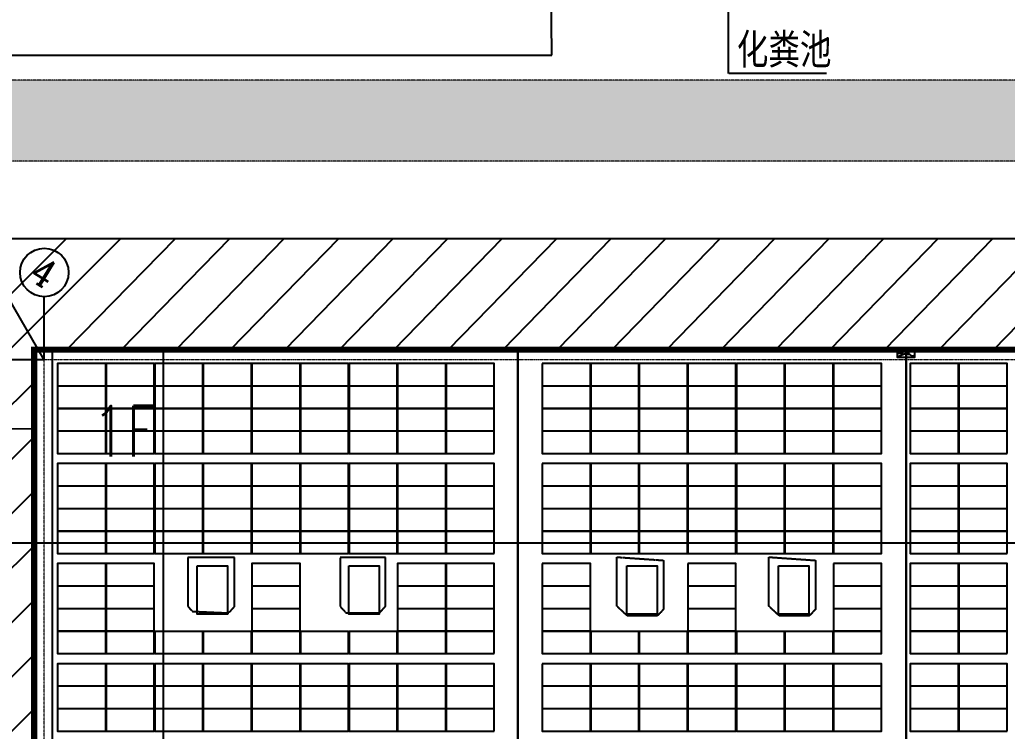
# Model space of a CAD drawing. Header units: millimetres. Extents: x -330863 to 383137, y -246038 to 314990.
# Drawn here: x -89213 to -40399, y 126995 to 162154 of the extents above; entities that cross this region are included whole.
import ezdxf
from ezdxf.enums import TextEntityAlignment as Align

# ---------------------------------------------------------------- set-up
doc = ezdxf.new("R2010")
doc.units = ezdxf.units.MM
for name, pattern in [('DASH', [0.35, 0.25, -0.1]), ('DASHED', [1.524, 1.27, -0.254]), ('DOTE', [2.4200000000000004, 2, -0.2, 0.02, -0.2]), ('HIDDEN', [0.375, 0.25, -0.125])]:
    doc.linetypes.add(name, pattern=pattern)
for name, color, linetype in [('-其他', 7, 'Continuous'), ('-建筑轮廓线', 7, 'Continuous'), ('-文字', 7, 'Continuous'), ('AXIS', 7, 'Continuous'), ('AXIS_TEXT', 7, 'Continuous'), ('DIM_COOR', 7, 'Continuous'), ('S市政接口', 7, 'Continuous'), ('单元区域外轮廓', 7, 'ByLayer'), ('屋脊线', 7, 'ByLayer'), ('电缆通道', 7, 'ByLayer'), ('组件', 7, 'ByLayer'), ('逆变器', 7, 'ByLayer'), ('阴影', 8, 'DASHED'), ('障碍物', 7, 'ByLayer')]:
    doc.layers.add(name, color=color, linetype=linetype)
for name, color, linetype, lineweight in [('DOTE', 7, 'DOTE', 0), ('PUB_DIM', 7, 'Continuous', 0), ('X消防车道', 6, 'HIDDEN', 18)]:
    doc.layers.add(name, color=color, linetype=linetype, lineweight=lineweight)
doc.styles.add('_HZTXT', font='simplex.shx', dxfattribs={"width": 0.8, "bigfont": 'hztxt.shx'})
doc.styles.add('_TCH_AXIS', font='complex.shx', dxfattribs={"bigfont": 'gbcbig.shx'})
doc.styles.add('_TCH_DIM_T3', font='SIMPLEX.shx', dxfattribs={"width": 0.6, "bigfont": 'GBCBIG.shx'})
doc.dimstyles.new('_TCH_ARCH_M_M&&1', dxfattribs={"dimtxt": 3, "dimasz": 0.5, "dimexe": 1.25, "dimexo": 1.5, "dimgap": 0.6312500000000001, "dimtad": 1, "dimtxsty": '_TCH_DIM_T3', "dimblk": 'ARCHTICK', "dimcen": 2.5, "dimclrt": 7, "dimazin": 2, "dimtfac": 1, "dimtix": 1, "dimtmove": 2, "dimatfit": 3})

# ---------------------------------------------------------------- blocks, each defined once
blk = doc.blocks.new('*U5')
at = {"layer": '单元区域外轮廓', "color": 2}
for points in [[(-88499.99999806286, 145848.7498998642, 10100), (88500.00000193714, 145848.7498962879, 10100), (88499.99999828637, -93851.25008583067, 10100), (64899.99999828637, -93851.25008583067, 10100), (64900.60513652861, -129651.2534892559, 10100), (-82500.00165008008, -129651.2389415502, 10100), (-82500.00164881349, -112951.2501013279, 10100), (-88500.00000186266, -112951.2501013279, 10100), (-88499.99999806286, 145848.7498998642, 10100)], [(-88499.99999806286, 145848.7498998642, 10600), (88500.00000193714, 145848.7498962879, 10600), (88499.99999828637, -93851.25008583067, 10600), (64899.99999828637, -93851.25008583067, 10600), (64900.60513652861, -129651.2534892559, 10600), (-82500.00165008008, -129651.2389415502, 10600), (-82500.00164881349, -112951.2501013279, 10600), (-88500.00000186266, -112951.2501013279, 10600), (-88499.99999806286, 145848.7498998642, 10600)]]:
    blk.add_polyline3d(points, close=True, dxfattribs=at)
at = {"flags": 1}
for tag in ['ground_elevation', 'unit_id', 'unit_name', 'parapet_height', 'is_enable_parapet']:
    blk.add_attdef(tag, (0, 0), '', height=2.5, dxfattribs=at)
blk = doc.blocks.new('*U6')
at = {"layer": '屋脊线', "color": 30}
for p, q in [((-64599.71337653697, 145848.7498998642, 8900), (-88499.99999806286, 145848.7498998642, 10100)), ((-88499.99999806286, 145848.7498998642, 10100), (-88500.00000186266, -112951.2501013279, 10100)), ((-64595.51210492849, -129651.240709424, 8900), (-64599.71337653697, 145848.7498998642, 8900)), ((-45399.71337646246, 145848.74989748, 10100), (-64599.71337653697, 145848.7498998642, 8900)), ((-45395.51210492849, -129651.2426030635, 10100), (-45399.71337646246, 145848.74989748, 10100)), ((-23399.71337646246, 145848.74989748, 8900), (-45399.71337646246, 145848.74989748, 10100))]:
    blk.add_line(p, q, dxfattribs=at)
at = {"flags": 1}
for tag in ['unit_id', 'unit_name']:
    blk.add_attdef(tag, (0, 0), '', height=2.5, dxfattribs=at)
blk = doc.blocks.new('*U37', base_point=(43.5, 18.05))
at = {"color": 0}
for p, q in [((0, 0), (87, 36.1)), ((56.67, 18.2079375), (81.71499999999999, 18.2079375)), ((56.67, 9.64546875), (81.71499999999999, 9.64546875))]:
    blk.add_line(p, q, dxfattribs=at)
blk.add_lwpolyline([(0, 0), (87, 0), (87, 36.1), (0, 36.1)], close=True, dxfattribs=at)
blk.add_lwpolyline([(4.69, 26.96970833333333, -0.6815), (15.775, 30.24879166666667), (25.52, 23.66054166666667, 0.6815), (36.57, 26.96970833333333)], format="xyb", dxfattribs=at)
blk = doc.blocks.new('*U43')
at = {"layer": '障碍物', "color": 1}
blk.add_polyline3d([(-72949.99973550439, 135173.7500596046, 10), (-71449.99999850987, 135173.7500596046, 10), (-71449.99999850987, 132773.7499505281, 10), (-72949.99973550439, 132773.7499505281, 10)], close=True, dxfattribs=at)
at = {"flags": 1}
for tag in ['shape', 'height']:
    blk.add_attdef(tag, (0, 0), '', height=2.5, dxfattribs=at)
blk = doc.blocks.new('*U74')
at = {"layer": '障碍物', "color": 1}
blk.add_polyline3d([(-59199.99973870813, 135173.7485104799, 10), (-57700.00000193715, 135173.7485104799, 10), (-57700.00000193715, 132773.7484002113, 10), (-59199.99973870813, 132773.7484002113, 10)], close=True, dxfattribs=at)
at = {"flags": 1}
for tag in ['shape', 'height']:
    blk.add_attdef(tag, (0, 0), '', height=2.5, dxfattribs=at)
blk = doc.blocks.new('*U75')
at = {"layer": '障碍物', "color": 1}
blk.add_polyline3d([(-51699.99973870813, 135173.7479627132, 10), (-50200.00000193715, 135173.7479627132, 10), (-50200.00000193715, 132773.7478524446, 10), (-51699.99973870813, 132773.7478524446, 10)], close=True, dxfattribs=at)
at = {"flags": 1}
for tag in ['shape', 'height']:
    blk.add_attdef(tag, (0, 0), '', height=2.5, dxfattribs=at)
blk = doc.blocks.new('*U338')
at = {"layer": '障碍物', "color": 1}
blk.add_polyline3d([(-80449.99973542987, 135173.7500596046, 10), (-78949.99999850987, 135173.7500596046, 10), (-78949.99999850987, 132773.7499505281, 10), (-80449.99973542987, 132773.7499505281, 10)], close=True, dxfattribs=at)
at = {"flags": 1}
for tag in ['shape', 'height']:
    blk.add_attdef(tag, (0, 0), '', height=2.5, dxfattribs=at)
blk = doc.blocks.new('*U11')
at = {"layer": '组件', "color": 0}
blk.add_polyline3d([(0, 0, 0), (6.7e-15, 109.6, 0), (-238.0466274102201, 109.6, 12.97548375282617), (-238.0466274102201, 1.46e-14, 12.97548375282617)], close=True, dxfattribs=at)
at = {"flags": 1}
for tag in ['voco', 'vmpo', 'mounting-hole-spacing1', 'mounting-hole-spacing2', 'module-material', 'theme', 'silicon-material', 'userid', 'company-name', 'note', 'name', 'panel-width', 'panel-height', 'panel-length', 'pmax', 'id', 'impo', 'isco']:
    blk.add_attdef(tag, (0, 0), '', height=2.5, dxfattribs=at)
blk = doc.blocks.new('*U9')
at = {"layer": '组件', "color": 0}
blk.add_polyline3d([(0, 0, 0), (6.7e-15, -109.6, 0), (237.9347828191169, -109.6, 14.88620585709026), (237.9347828191169, 1.46e-14, 14.88620585709026)], close=True, dxfattribs=at)
at = {"flags": 1}
for tag in ['voco', 'vmpo', 'mounting-hole-spacing1', 'mounting-hole-spacing2', 'module-material', 'theme', 'silicon-material', 'userid', 'company-name', 'note', 'name', 'panel-width', 'panel-height', 'panel-length', 'pmax', 'id', 'impo', 'isco']:
    blk.add_attdef(tag, (0, 0), '', height=2.5, dxfattribs=at)
blk = doc.blocks.new('*U7')
at = {"layer": '组件', "color": 0}
blk.add_polyline3d([(0, 0, 0), (6.7e-15, 109.6, 0), (-238.1009774266284, 109.6, 11.9366891759911), (-238.1009774266284, 1.46e-14, 11.9366891759911)], close=True, dxfattribs=at)
at = {"flags": 1}
for tag in ['voco', 'vmpo', 'mounting-hole-spacing1', 'mounting-hole-spacing2', 'module-material', 'theme', 'silicon-material', 'userid', 'company-name', 'note', 'name', 'panel-width', 'panel-height', 'panel-length', 'pmax', 'id', 'impo', 'isco']:
    blk.add_attdef(tag, (0, 0), '', height=2.5, dxfattribs=at)
blk = doc.blocks.new('A$C163D69A9')
at = {"layer": 'S市政接口', "linetype": 'DASH', "ltscale": 0.005}
for p, q in [((-36.02462236734573, 248.740476641804), (-39.6114118975238, 254.5963749606162)), ((-31.89517368830275, 251.269800491631), (-36.02462236722931, 248.740476641804))]:
    blk.add_line(p, q, dxfattribs=at)
at = {"layer": 'S市政接口', "width": 0.8}
blk.add_text('化粪池', height=1.5, rotation=31.48783799715286, dxfattribs=at).set_placement((-34.32039779663319, 251.2182265212759), align=Align.MIDDLE)
at = {"layer": 'S市政接口', "linetype": 'DASH', "ltscale": 0.005, "flags": 1}
for tag, p in [('UNIT', (-40.65508795378264, 255.7747606793419)), ('SPEC', (-40.65493125846842, 255.7745048538782)), ('WHAT', (-40.65477456321239, 255.7742490284145))]:
    blk.add_attdef(tag, p, '', height=0.0003, rotation=31.48782742150578, dxfattribs=at)
blk = doc.blocks.new('_ArchTick')
at = {"color": 0, "linetype": 'ByBlock', "const_width": 0.4}
blk.add_lwpolyline([(-0.5, -0.5), (0.5, 0.5)], dxfattribs=at)
blk = doc.blocks.new('*D466')
at = {"layer": 'Defpoints', "color": 0, "transparency": 16777216}
for p in [(-88499.99851645905, 145851.2500991859), (-88499.99851657546, 84051.25010030348), (-82127.30736023278, 84051.25010030348)]:
    blk.add_point(p, dxfattribs=at)
at = {"layer": 'PUB_DIM', "color": 0, "lineweight": -2, "transparency": 16777216}
for p, q in [((-88498.49851645905, 145851.2500991859), (-82126.0573602328, 145851.2500991859)), ((-82127.3073602328, 145851.2500991859), (-82127.30736023278, 84051.25010030348)), ((-88498.49851657548, 84051.25010030348), (-82126.05736023276, 84051.25010030348))]:
    blk.add_line(p, q, dxfattribs=at)
at = {"layer": 'PUB_DIM', "color": 0, "lineweight": -2, "transparency": 16777216, "xscale": 0.5, "yscale": 0.5, "zscale": 0.5}
for p, rotation in [((-82127.3073602328, 145851.2500991859), 90), ((-82127.30736023278, 84051.25010030348), 270)]:
    blk.add_blockref('_ArchTick', p, dxfattribs=dict(at, rotation=rotation))
at = {"layer": 'PUB_DIM', "color": 7, "transparency": 16777216, "insert": (-82129.43861023276, 114951.2500997447), "char_height": 3, "attachment_point": 5, "rotation": 90, "style": '_TCH_DIM_T3'}
blk.add_mtext('\\A1;61800.00', dxfattribs=at)
blk = doc.blocks.new('*D467')
at = {"layer": 'Defpoints', "color": 0, "transparency": 16777216}
for p in [(-104499.9985162844, 145851.2500991858), (-88499.99851645902, 145851.2500991858), (-88499.99851645902, 136297.3175711744)]:
    blk.add_point(p, dxfattribs=at)
at = {"layer": 'PUB_DIM', "color": 0, "lineweight": -2, "transparency": 16777216}
for p, q in [((-104499.9985162844, 145849.7500991859), (-104499.9985162844, 136296.0675711743)), ((-88499.99851645902, 145849.7500991859), (-88499.99851645902, 136296.0675711743)), ((-104499.9985162844, 136297.3175711744), (-88499.99851645902, 136297.3175711744))]:
    blk.add_line(p, q, dxfattribs=at)
at = {"layer": 'PUB_DIM', "color": 0, "lineweight": -2, "transparency": 16777216, "xscale": 0.5, "yscale": 0.5, "zscale": 0.5, "rotation": 180}
blk.add_blockref('_ArchTick', (-104499.9985162844, 136297.3175711744), dxfattribs=at)
at = {"layer": 'PUB_DIM', "color": 0, "lineweight": -2, "transparency": 16777216, "xscale": 0.5, "yscale": 0.5, "zscale": 0.5}
blk.add_blockref('_ArchTick', (-88499.99851645902, 136297.3175711744), dxfattribs=at)
at = {"layer": 'PUB_DIM', "color": 7, "transparency": 16777216, "insert": (-96499.9985163717, 136299.4488211743), "char_height": 3, "attachment_point": 5, "style": '_TCH_DIM_T3'}
blk.add_mtext('\\A1;16000.00', dxfattribs=at)
blk = doc.blocks.new('*D477')
at = {"layer": 'Defpoints', "color": 0, "transparency": 16777216}
for p in [(-88499.99851645902, 145851.2500991858), (88500.00148354098, 145851.2500959262), (88500.00148354098, 136297.3175707087)]:
    blk.add_point(p, dxfattribs=at)
at = {"layer": 'PUB_DIM', "color": 0, "lineweight": -2, "transparency": 16777216}
for p, q in [((-88499.99851645902, 145849.7500991859), (-88499.99851645902, 136296.0675707087)), ((88500.00148354098, 145849.7500959262), (88500.00148354098, 136296.0675707087)), ((-88499.99851645902, 136297.3175707087), (88500.00148354098, 136297.3175707087))]:
    blk.add_line(p, q, dxfattribs=at)
at = {"layer": 'PUB_DIM', "color": 0, "lineweight": -2, "transparency": 16777216, "xscale": 0.5, "yscale": 0.5, "zscale": 0.5, "rotation": 180}
blk.add_blockref('_ArchTick', (-88499.99851645902, 136297.3175707087), dxfattribs=at)
at = {"layer": 'PUB_DIM', "color": 0, "lineweight": -2, "transparency": 16777216, "xscale": 0.5, "yscale": 0.5, "zscale": 0.5}
blk.add_blockref('_ArchTick', (88500.00148354098, 136297.3175707087), dxfattribs=at)
at = {"layer": 'PUB_DIM', "color": 7, "transparency": 16777216, "insert": (0.0014835409820081, 136299.4488207087), "char_height": 3, "attachment_point": 5, "style": '_TCH_DIM_T3'}
blk.add_mtext('\\A1;177000.00', dxfattribs=at)

msp = doc.modelspace()

# ---------------------------------------------------------------- hatches: boundary and pattern name
at = {"layer": '-其他'}
h = msp.add_hatch(dxfattribs=at)
h.set_pattern_fill('ANSI31', color=256, scale=1199.999999999999, angle=-8.425099e-10)
h.set_pattern_definition([(44.9999999991575, (-495701042.8302665, -3200636676.18242), (-1347.038418140563, 1347.038418180179), [])])
edge = h.paths.add_edge_path()
edge.add_line((104528.7227559043, 145851.2500959262), (-88499.99851645902, 145851.2500991858))
edge.add_line((-88499.99851645902, 145851.2500991858), (-88499.9985170411, 104651.2501003966))
edge.add_line((-88499.9985170411, 104651.2501003966), (-93573.66250199033, 104651.2501003966))
edge.add_line((-93573.66250199033, 104651.2501003966), (-98618.78283635945, 104651.2501003966))
edge.add_line((-98618.78283635945, 104651.2501003966), (-104499.99851675, 104651.2501003966))
edge.add_line((-104499.99851675, 104651.2501003966), (-104499.9985162844, 151351.2500991858))
edge.add_line((-104499.9985162844, 151351.2500991858), (104000.0015184074, 151351.2500959262))
edge.add_line((104000.0015184074, 151351.2500959262), (104000.0015181745, 145851.2500959262))
at = {"layer": 'X消防车道'}
h = msp.add_hatch(dxfattribs=at)
h.set_pattern_fill('DOTS', color=8, scale=1000, angle=-31.48783798076735)
h.set_pattern_definition([(328.5121620192327, (-1970228605.701966, -2547630934.377606), (1506.050284478311, 939.1527315207007), [0, -1587.499999999999])])
h.paths.add_polyline_path([(-93210.31932864338, -143669.9816289544, 0.388696347810305), (-80260.50890044775, -155528.7499007024), (-29868.25021682074, -155528.749902565, 0.0729934230257984), (-27282.11924788542, -155149.1864708438), (-24812.54212517292, -154408.3133338205, -0.0729934230209538), (-22226.41115623759, -154028.7499007024), (83399.93261551949, -154028.749902565, -0.414215405250258), (92399.99996935017, -163028.7391755916), (92400.01187910326, -173021.7107695714), (96400.0120633305, -173176.2576506659), (96399.99996935017, -163028.7344095483, 0.4142203272388091), (83399.6842201473, -150028.7499058246), (-22813.48650954664, -150028.749903962, 0.0729934230411844), (-25399.61747935508, -150408.3133356832), (-27869.19458594406, -151149.1864689812, -0.0729934230362219), (-30455.32555586891, -151528.7499007024), (-80260.50890015671, -151528.7499007024, -0.3886976849728412), (-89225.76594498008, -143318.7917464599), (-114666.7633144511, 145381.2082974985, -0.4401982675162612), (-105701.5062695695, 155171.2501437217), (85999.68118983321, 155171.2501404621, -0.414210992521494), (94999.68118930935, 146171.3291063718, -0.1414481113697162), (96999.68118965859, 153099.4533711858, 0.2576703992202549), (85999.5199388382, 159171.2501390651), (-105701.6028190823, 159171.2501441874, 0.4401960510058327), (-118651.3220010651, 145030.0785886869)])

# ---------------------------------------------------------------- linework, layer by layer
at = {"layer": '-建筑轮廓线', "elevation": 10100}
msp.add_lwpolyline([(104528.7227559043, 145851.2500959262), (-88499.99851645902, 145851.2500991858), (-88499.9985170411, 104651.2501003966), (-93573.66250199033, 104651.2501003966), (-98618.78283635945, 104651.2501003966), (-104499.99851675, 104651.2501003966), (-104499.9985162844, 151351.2500991858), (104000.0015184074, 151351.2500959262), (104000.0015181745, 145851.2500959262)], dxfattribs=at)
at = {"layer": '-建筑轮廓线', "const_width": 300, "elevation": 10100}
msp.add_lwpolyline([(88500.00148354098, 145851.2500959262), (-88499.99851645902, 145851.2500991858), (-88499.99852024252, -112948.7499006279), (-82499.99852018431, -112948.7499006279), (-82499.99852035893, -129748.7499009073), (-82799.99852034729, -129748.7499009073), (-82799.9985204637, -145848.7499005347), (65100.00147932674, -145848.7499023974), (65100.00147955958, -129748.7499027699), (64800.00147962942, -129748.7499027699), (64800.00148032791, -93848.74988470227), (88500.00148004852, -93848.74988563359)], close=True, dxfattribs=at)
at = {"layer": 'AXIS'}
for q in [(-87999.99851343223, 148465.3825756907, 10100), (-91274.80655023595, 145351.2500973232, 10100)]:
    msp.add_line((-87999.99851378147, 145351.2500987202, 10100), q, dxfattribs=at)
msp.add_circle((-87999.99851383967, 149665.3825754113, 10100), 1200.000000000001, dxfattribs=at)
at = {"layer": 'DIM_COOR'}
msp.add_line((-87999.99851383967, 145351.2500973232, 10100), (-90876.2379652448, 150309.5841842517, 10100), dxfattribs=at)
at = {"layer": 'DOTE', "ltscale": 0.0015}
for p in [(-87999.99846657507, -112448.7498987652, 10100), (88000.00148616033, 145351.2500959262, 10100)]:
    msp.add_line(p, (-87999.99851383967, 145351.2500973232, 10100), dxfattribs=at)
at = {"layer": 'X消防车道', "color": 8, "ltscale": 0.01}
for p, q in [((111441.9339113543, 159171.2501390651, 10100), (-145173.9487894787, 159171.2501441874, 10100)), ((85999.68118965859, 155171.2501404621, 10100), (-105701.5062694531, 155171.2501437217, 10100))]:
    msp.add_line(p, q, dxfattribs=at)
at = {"layer": '单元区域外轮廓', "elevation": 10100}
msp.add_lwpolyline([(-88499.99999807682, 145848.749899473), (88500.00000192318, 145848.7498962134), (88499.99999825611, -93851.25008581208), (64899.99999822117, -93851.25008581208), (64900.60513641452, -129651.2534896098), (-82500.00165018484, -129651.2389414198), (-82500.0016488461, -112951.250101272), (-88500.00000186032, -112951.250101272), (-88499.99999807682, 145848.749899473)], dxfattribs=at)
at = {"layer": '屋脊线', "color": 30, "elevation": 8900}
msp.add_lwpolyline([(-64599.71337654628, 145848.749899473), (-64595.51210497505, -129651.2407095358)], dxfattribs=at)
at = {"layer": '屋脊线', "color": 2, "elevation": 10100}
msp.add_lwpolyline([(-45399.71337647643, 145848.7498976104), (-45395.51210496342, -129651.2426038459)], dxfattribs=at)
at = {"layer": '电缆通道', "color": 6}
for points in [[(-62915.78599590613, 160409.8520534284, 0), (-63180.77019988706, 187281.8488483961, 10)], [(-98104.99599590612, 160409.8520534284, 0), (-62915.78599590613, 160409.8520534284, 0)], [(-88500.00000186266, 141939.9715271335, 1), (-98052.30712104426, 141907.1937610991, 10)], [(-88500.00000186266, 141939.9715271335, 10100), (-88500.00000186266, 141939.9715271335, 1)]]:
    msp.add_polyline3d(points, dxfattribs=at)
at = {"layer": '阴影', "linetype": 'DASHED'}
for points in [[(-64652.8515625, -129579.384765625, 8903.877563476562), (-82461.2890625, -129579.66796875, 9797.867431640623), (-82461.572265625, -112951.58203125, 9797.869262695314), (-88497.08984375, -112870.849609375, 10100.85388183594), (-88426.65039062501, 145833.935546875, 10097.31689453125), (-87607.001953125, 145833.9453125, 10056.16394042968), (-87602.95898437499, -111821.494140625, 10055.96801757812), (-81045.86914062499, -111337.158203125, 9726.80114746094), (-81045.59082031251, -127642.3828125, 9726.796875000002), (-73743.3984375, -126996.50390625, 9360.224609375), (-74339.501953125, -126673.642578125, 9390.14892578125), (-74339.55078125, -123687.041015625, 9390.149536132812), (-70762.958984375, -123687.001953125, 9210.603637695312), (-70837.421875, -126673.57421875, 9214.343261718752), (-64652.9052734375, -126027.705078125, 8903.878784179688), (-64652.8515625, -129579.384765625, 8903.877563476562)], [(-78590.7666015625, 133161.162109375, 9603.480224609377), (-78590.7958984375, 135582.734375, 9603.480834960938), (-80900.69824218749, 135582.705078125, 9719.456787109377), (-80900.654296875, 133161.1328125, 9719.45739746094), (-80677.11914062499, 132918.974609375, 9708.233642578123), (-78888.80859374999, 132838.28125, 9618.445434570312), (-78590.7666015625, 133161.162109375, 9603.480224609377)], [(-71139.48242187499, 133161.259765625, 9229.362182617188), (-71139.51171875, 135582.83203125, 9229.361572265621), (-73374.90234375, 135582.802734375, 9341.597290039062), (-73374.8583984375, 133161.23046875, 9341.597900390621), (-73076.8115234375, 132838.359375, 9326.633300781252), (-71437.5244140625, 132838.37890625, 9244.326782226562), (-71139.48242187499, 133161.259765625, 9229.362182617188)], [(-59699.3310546875, 135601.279296875, 9207.263793945314), (-57393.8916015625, 135439.873046875, 9351.353759765623), (-57393.8525390625, 133018.30078125, 9351.353759765623), (-57691.3232421875, 132695.419921875, 9332.761840820312), (-59178.7060546875, 132695.390625, 9239.800415039062), (-59699.2919921875, 133179.697265625, 9207.263793945314), (-59699.3310546875, 135601.279296875, 9207.263793945314)], [(-52188.056640625, 135601.396484375, 9676.71875), (-49882.6171875, 135440, 9820.808715820312), (-49882.578125, 133018.41796875, 9820.808715820312), (-50180.04882812499, 132695.537109375, 9802.216186523438), (-51667.4267578125, 132695.517578125, 9709.254760742188), (-52188.01757812499, 133179.82421875, 9676.71875), (-52188.056640625, 135601.396484375, 9676.71875)]]:
    msp.add_polyline3d(points, close=True, dxfattribs=at)
at = {"layer": '障碍物', "color": 4, "elevation": 10300}
for points in [[(-80449.9997354555, 135173.7500593811), (-78949.99999855412, 135173.7500593811), (-78949.99999855412, 132773.7499505095), (-80449.9997354555, 132773.7499505095)], [(-72949.99973557191, 135173.7500593811), (-71449.99999855412, 135173.7500593811), (-71449.99999855412, 132773.7499505095), (-72949.99973557191, 132773.7499505095)], [(-59199.99973877333, 135173.7485105917), (-57700.00000198837, 135173.7485105917), (-57700.00000198837, 132773.7484003231), (-59199.99973877333, 132773.7484003231)], [(-51699.99973877333, 135173.7479625083), (-50200.00000198837, 135173.7479625083), (-50200.00000198837, 132773.7478522397), (-51699.99973877333, 132773.7478522397)]]:
    msp.add_lwpolyline(points, close=True, dxfattribs=at)

# ---------------------------------------------------------------- block references
at = {"layer": 'S市政接口', "xscale": 1000, "yscale": 1000, "zscale": 1000, "rotation": 328.5121620192327}
msp.add_blockref('A$C163D69A9', (-153376.9796666433, -71425.8133045584, 10100), dxfattribs=at)
at = {"layer": '单元区域外轮廓'}
msp.add_blockref('*U5', (0, 0), dxfattribs=at)
at = {"layer": '屋脊线'}
msp.add_blockref('*U6', (0, 0), dxfattribs=at)
at = {"layer": '组件', "color": 5, "xscale": 10, "yscale": 10, "zscale": 10}
for name, p in [('*U7', (-84961.18355864003, 144068.7500000001, 10022.50126484057)), ('*U7', (-82560.19894739999, 144068.7500000001, 9901.951181943525)), ('*U7', (-80159.21433615997, 144068.7500000001, 9781.401099046485)), ('*U7', (-77758.22972491999, 144068.7500000001, 9660.851016149443)), ('*U7', (-75357.24511368, 144068.7500000001, 9540.300933252403)), ('*U7', (-72956.26050244, 144068.7500000001, 9419.750850355362)), ('*U7', (-70555.2758912, 144068.7500000001, 9299.200767458318)), ('*U7', (-68154.29127996, 144068.7500000001, 9178.650684561275)), ('*U7', (-65753.30666872, 144068.7500000001, 9058.100601664239)), ('*U9', (-63385.20058976002, 145164.7499999938, 9075.90639725188)), ('*U9', (-60985.89169960002, 145164.7499999938, 9225.863202886301)), ('*U9', (-58586.58280944001, 145164.7499999938, 9375.820008520717)), ('*U9', (-56187.27391928, 145164.7499999938, 9525.77681415514)), ('*U9', (-53787.96502911998, 145164.7499999938, 9675.733619789557)), ('*U9', (-51388.65613895998, 145164.7499999938, 9825.690425423978)), ('*U9', (-48989.34724879996, 145164.7499999938, 9975.647231058396)), ('*U11', (-42809.11319592004, 144068.7499999953, 10058.78758946103)), ('*U11', (-40408.67661340001, 144068.7499999953, 9927.854684959942)), ('*U7', (-84961.18355864003, 142952.75, 10022.50126484057)), ('*U7', (-82560.19894739999, 142952.75, 9901.951181943525)), ('*U7', (-80159.21433615997, 142952.75, 9781.401099046485)), ('*U7', (-77758.22972491999, 142952.75, 9660.851016149443)), ('*U7', (-75357.24511368, 142952.75, 9540.300933252403)), ('*U7', (-72956.26050244, 142952.75, 9419.750850355362)), ('*U7', (-70555.2758912, 142952.75, 9299.200767458318)), ('*U7', (-68154.29127996, 142952.75, 9178.650684561275)), ('*U7', (-65753.30666872, 142952.75, 9058.100601664239)), ('*U9', (-63385.20058976002, 144048.7499999937, 9075.90639725188)), ('*U9', (-60985.89169960002, 144048.7499999937, 9225.863202886301)), ('*U9', (-58586.58280944001, 144048.7499999937, 9375.820008520717)), ('*U9', (-56187.27391928, 144048.7499999937, 9525.77681415514)), ('*U9', (-53787.96502911998, 144048.7499999937, 9675.733619789557)), ('*U9', (-51388.65613895998, 144048.7499999937, 9825.690425423978)), ('*U9', (-48989.34724879996, 144048.7499999937, 9975.647231058396)), ('*U11', (-42809.11319592004, 142952.7499999953, 10058.78758946103)), ('*U11', (-40408.67661340001, 142952.7499999953, 9927.854684959942)), ('*U7', (-84961.18355864003, 141836.75, 10022.50126484057)), ('*U7', (-82560.19894739999, 141836.75, 9901.951181943525)), ('*U7', (-80159.21433615997, 141836.75, 9781.401099046485)), ('*U7', (-77758.22972491999, 141836.75, 9660.851016149443)), ('*U7', (-75357.24511368, 141836.75, 9540.300933252403)), ('*U7', (-72956.26050244, 141836.75, 9419.750850355362)), ('*U7', (-70555.2758912, 141836.75, 9299.200767458318)), ('*U7', (-68154.29127996, 141836.75, 9178.650684561275)), ('*U7', (-65753.30666872, 141836.75, 9058.100601664239)), ('*U9', (-63385.20058976002, 142932.7499999938, 9075.90639725188)), ('*U9', (-60985.89169960002, 142932.7499999938, 9225.863202886301)), ('*U9', (-58586.58280944001, 142932.7499999938, 9375.820008520717)), ('*U9', (-56187.27391928, 142932.7499999938, 9525.77681415514)), ('*U9', (-53787.96502911998, 142932.7499999938, 9675.733619789557)), ('*U9', (-51388.65613895998, 142932.7499999938, 9825.690425423978)), ('*U9', (-48989.34724879996, 142932.7499999938, 9975.647231058396)), ('*U11', (-42809.11319592004, 141836.7499999953, 10058.78758946103)), ('*U11', (-40408.67661340001, 141836.7499999953, 9927.854684959942)), ('*U7', (-84961.18355864003, 140720.7500000001, 10022.50126484057)), ('*U7', (-82560.19894739999, 140720.7500000001, 9901.951181943525)), ('*U7', (-80159.21433615997, 140720.7500000001, 9781.401099046485)), ('*U7', (-77758.22972491999, 140720.7500000001, 9660.851016149443)), ('*U7', (-75357.24511368, 140720.7500000001, 9540.300933252403)), ('*U7', (-72956.26050244, 140720.7500000001, 9419.750850355362)), ('*U7', (-70555.2758912, 140720.7500000001, 9299.200767458318)), ('*U7', (-68154.29127996, 140720.7500000001, 9178.650684561275)), ('*U7', (-65753.30666872, 140720.7500000001, 9058.100601664239)), ('*U9', (-63385.20058976002, 141816.7499999937, 9075.90639725188)), ('*U9', (-60985.89169960002, 141816.7499999937, 9225.863202886301)), ('*U9', (-58586.58280944001, 141816.7499999937, 9375.820008520717)), ('*U9', (-56187.27391928, 141816.7499999937, 9525.77681415514)), ('*U9', (-53787.96502911998, 141816.7499999937, 9675.733619789557)), ('*U9', (-51388.65613895998, 141816.7499999937, 9825.690425423978)), ('*U9', (-48989.34724879996, 141816.7499999937, 9975.647231058396)), ('*U11', (-42809.11319592004, 140720.7499999953, 10058.78758946103)), ('*U11', (-40408.67661340001, 140720.7499999953, 9927.854684959942)), ('*U7', (-84961.18355864003, 139124.75, 10022.50126483692)), ('*U7', (-82560.19894739999, 139124.75, 9901.951181939881)), ('*U7', (-80159.21433615997, 139124.75, 9781.40109904284)), ('*U7', (-77758.22972491999, 139124.75, 9660.851016145798)), ('*U7', (-75357.24511368, 139124.75, 9540.300933248756)), ('*U7', (-72956.26050244, 139124.75, 9419.750850351713)), ('*U7', (-70555.2758912, 139124.75, 9299.200767454673)), ('*U7', (-68154.29127996, 139124.75, 9178.650684557631)), ('*U7', (-65753.30666872, 139124.75, 9058.10060166059)), ('*U9', (-63385.20058976002, 140220.749999994, 9075.901685117684)), ('*U9', (-60985.89169960002, 140220.749999994, 9225.858490752104)), ('*U9', (-58586.58280944001, 140220.749999994, 9375.81529638652)), ('*U9', (-56187.27391928, 140220.749999994, 9525.77210202094)), ('*U9', (-53787.96502911998, 140220.749999994, 9675.72890765536)), ('*U9', (-51388.65613895998, 140220.749999994, 9825.685713289779)), ('*U9', (-48989.34724879996, 140220.749999994, 9975.642518924196)), ('*U11', (-42809.11319592004, 139124.7499999954, 10058.79170186896)), ('*U11', (-40408.67661340001, 139124.7499999954, 9927.858797367868)), ('*U7', (-84961.18355864003, 138008.7500000001, 10022.50126483692)), ('*U7', (-82560.19894739999, 138008.7500000001, 9901.951181939881)), ('*U7', (-80159.21433615997, 138008.7500000001, 9781.40109904284)), ('*U7', (-77758.22972491999, 138008.7500000001, 9660.851016145798)), ('*U7', (-75357.24511368, 138008.7500000001, 9540.300933248756)), ('*U7', (-72956.26050244, 138008.7500000001, 9419.750850351713)), ('*U7', (-70555.2758912, 138008.7500000001, 9299.200767454673)), ('*U7', (-68154.29127996, 138008.7500000001, 9178.650684557631)), ('*U7', (-65753.30666872, 138008.7500000001, 9058.10060166059)), ('*U9', (-63385.20058976002, 139104.749999994, 9075.901685117684)), ('*U9', (-60985.89169960002, 139104.749999994, 9225.858490752104)), ('*U9', (-58586.58280944001, 139104.749999994, 9375.81529638652)), ('*U9', (-56187.27391928, 139104.749999994, 9525.77210202094)), ('*U9', (-53787.96502911998, 139104.749999994, 9675.72890765536)), ('*U9', (-51388.65613895998, 139104.749999994, 9825.685713289779)), ('*U9', (-48989.34724879996, 139104.749999994, 9975.642518924196)), ('*U11', (-42809.11319592004, 138008.7499999954, 10058.79170186896)), ('*U11', (-40408.67661340001, 138008.7499999954, 9927.858797367868)), ('*U7', (-84961.18355864003, 136892.75, 10022.50126483692)), ('*U7', (-82560.19894739999, 136892.75, 9901.951181939881)), ('*U7', (-80159.21433615997, 136892.75, 9781.40109904284)), ('*U7', (-77758.22972491999, 136892.75, 9660.851016145798)), ('*U7', (-75357.24511368, 136892.75, 9540.300933248756)), ('*U7', (-72956.26050244, 136892.75, 9419.750850351713)), ('*U7', (-70555.2758912, 136892.75, 9299.200767454673)), ('*U7', (-68154.29127996, 136892.75, 9178.650684557631)), ('*U7', (-65753.30666872, 136892.75, 9058.10060166059)), ('*U9', (-63385.20058976002, 137988.749999994, 9075.901685117684)), ('*U9', (-60985.89169960002, 137988.749999994, 9225.858490752104)), ('*U9', (-58586.58280944001, 137988.749999994, 9375.81529638652)), ('*U9', (-56187.27391928, 137988.749999994, 9525.77210202094)), ('*U9', (-53787.96502911998, 137988.749999994, 9675.72890765536)), ('*U9', (-51388.65613895998, 137988.749999994, 9825.685713289779)), ('*U9', (-48989.34724879996, 137988.749999994, 9975.642518924196)), ('*U11', (-42809.11319592004, 136892.7499999955, 10058.79170186896)), ('*U11', (-40408.67661340001, 136892.7499999955, 9927.858797367868)), ('*U7', (-84961.18355864003, 135776.75, 10022.50126483692)), ('*U7', (-82560.19894739999, 135776.75, 9901.951181939881)), ('*U7', (-80159.21433615997, 135776.75, 9781.40109904284)), ('*U7', (-77758.22972491999, 135776.75, 9660.851016145798)), ('*U7', (-75357.24511368, 135776.75, 9540.300933248756)), ('*U7', (-72956.26050244, 135776.75, 9419.750850351713)), ('*U7', (-70555.2758912, 135776.75, 9299.200767454673)), ('*U7', (-68154.29127996, 135776.75, 9178.650684557631)), ('*U7', (-65753.30666872, 135776.75, 9058.10060166059)), ('*U9', (-63385.20058976002, 136872.749999994, 9075.901685117684)), ('*U9', (-60985.89169960002, 136872.749999994, 9225.858490752104)), ('*U9', (-58586.58280944001, 136872.749999994, 9375.81529638652)), ('*U9', (-56187.27391928, 136872.749999994, 9525.77210202094)), ('*U9', (-53787.96502911998, 136872.749999994, 9675.72890765536)), ('*U9', (-51388.65613895998, 136872.749999994, 9825.685713289779)), ('*U9', (-48989.34724879996, 136872.749999994, 9975.642518924196)), ('*U11', (-42809.11319592004, 135776.7499999954, 10058.79170186896)), ('*U11', (-40408.67661340001, 135776.7499999954, 9927.858797367868)), ('*U7', (-84961.18355864003, 134180.75, 10022.50126483328)), ('*U7', (-82560.19894739999, 134180.75, 9901.951181936238)), ('*U7', (-75357.24511368, 134180.75, 9540.300933245113)), ('*U7', (-68154.29127996, 134180.75, 9178.650684553986)), ('*U7', (-65753.30666872, 134180.75, 9058.100601656944)), ('*U9', (-63385.20058976002, 135276.7499999942, 9075.896972983484)), ('*U9', (-56187.27391928, 135276.7499999942, 9525.767389886743)), ('*U9', (-48989.34724879996, 135276.7499999942, 9975.637806789999)), ('*U11', (-42809.11319592004, 134180.7499999956, 10058.79581427688)), ('*U11', (-40408.67661340001, 134180.7499999956, 9927.862909775791)), ('*U7', (-84961.18355864003, 133064.75, 10022.50126483328)), ('*U7', (-82560.19894739999, 133064.75, 9901.951181936238)), ('*U7', (-75357.24511368, 133064.75, 9540.300933245113)), ('*U7', (-68154.29127996, 133064.75, 9178.650684553986)), ('*U7', (-65753.30666872, 133064.75, 9058.100601656944)), ('*U9', (-63385.20058976002, 134160.7499999942, 9075.896972983484)), ('*U9', (-56187.27391928, 134160.7499999942, 9525.767389886743)), ('*U9', (-48989.34724879996, 134160.7499999942, 9975.637806789999)), ('*U11', (-42809.11319592004, 133064.7499999956, 10058.79581427688)), ('*U11', (-40408.67661340001, 133064.7499999956, 9927.862909775791)), ('*U7', (-84961.18355864003, 131948.7500000001, 10022.50126483328)), ('*U7', (-82560.19894739999, 131948.7500000001, 9901.951181936238)), ('*U7', (-75357.24511368, 131948.7500000001, 9540.300933245113)), ('*U7', (-68154.29127996, 131948.7500000001, 9178.650684553986)), ('*U7', (-65753.30666872, 131948.7500000001, 9058.100601656944)), ('*U9', (-63385.20058976002, 133044.7499999942, 9075.896972983484)), ('*U9', (-56187.27391928, 133044.7499999942, 9525.767389886743)), ('*U9', (-48989.34724879996, 133044.7499999942, 9975.637806789999)), ('*U11', (-42809.11319592004, 131948.7499999956, 10058.79581427688)), ('*U11', (-40408.67661340001, 131948.7499999956, 9927.862909775791)), ('*U7', (-84961.18355864003, 130832.75, 10022.50126483328)), ('*U7', (-82560.19894739999, 130832.75, 9901.951181936238)), ('*U7', (-80159.21433615997, 130832.75, 9781.401099039196)), ('*U7', (-77758.22972491999, 130832.75, 9660.851016142153)), ('*U7', (-75357.24511368, 130832.75, 9540.300933245113)), ('*U7', (-72956.26050244, 130832.75, 9419.75085034807)), ('*U7', (-70555.2758912, 130832.75, 9299.200767451028)), ('*U7', (-68154.29127996, 130832.75, 9178.650684553986)), ('*U7', (-65753.30666872, 130832.75, 9058.100601656944)), ('*U9', (-63385.20058976002, 131928.7499999942, 9075.896972983484)), ('*U9', (-60985.89169960002, 131928.7499999942, 9225.853778617908)), ('*U9', (-58586.58280944001, 131928.7499999942, 9375.810584252324)), ('*U9', (-56187.27391928, 131928.7499999942, 9525.767389886743)), ('*U9', (-53787.96502911998, 131928.7499999942, 9675.724195521161)), ('*U9', (-51388.65613895998, 131928.7499999942, 9825.681001155579)), ('*U9', (-48989.34724879996, 131928.7499999942, 9975.637806789999)), ('*U11', (-42809.11319592004, 130832.7499999956, 10058.79581427688)), ('*U11', (-40408.67661340001, 130832.7499999956, 9927.862909775791)), ('*U7', (-84961.18355864003, 129236.75, 10022.50126482963)), ('*U7', (-82560.19894739999, 129236.75, 9901.951181932593)), ('*U7', (-80159.21433615997, 129236.75, 9781.401099035553)), ('*U7', (-77758.22972491999, 129236.75, 9660.851016138507)), ('*U7', (-75357.24511368, 129236.75, 9540.300933241468)), ('*U7', (-72956.26050244, 129236.75, 9419.750850344426)), ('*U7', (-70555.2758912, 129236.75, 9299.200767447384)), ('*U7', (-68154.29127996, 129236.75, 9178.65068455034)), ('*U7', (-65753.30666872, 129236.75, 9058.1006016533)), ('*U9', (-63385.20058976002, 130332.7499999944, 9075.892260849292)), ('*U9', (-60985.89169960002, 130332.7499999944, 9225.849066483708)), ('*U9', (-58586.58280944001, 130332.7499999944, 9375.805872118128)), ('*U9', (-56187.27391928, 130332.7499999944, 9525.762677752547)), ('*U9', (-53787.96502911998, 130332.7499999944, 9675.719483386963)), ('*U9', (-51388.65613895998, 130332.7499999944, 9825.676289021383)), ('*U9', (-48989.34724879996, 130332.7499999944, 9975.633094655805)), ('*U11', (-42809.11319592004, 129236.7499999958, 10058.79992668481)), ('*U11', (-40408.67661340001, 129236.7499999958, 9927.867022183716)), ('*U7', (-84961.18355864003, 128120.75, 10022.50126482963)), ('*U7', (-82560.19894739999, 128120.75, 9901.951181932593)), ('*U7', (-80159.21433615997, 128120.75, 9781.401099035553)), ('*U7', (-77758.22972491999, 128120.75, 9660.851016138507)), ('*U7', (-75357.24511368, 128120.75, 9540.300933241468)), ('*U7', (-72956.26050244, 128120.75, 9419.750850344426)), ('*U7', (-70555.2758912, 128120.75, 9299.200767447384)), ('*U7', (-68154.29127996, 128120.75, 9178.65068455034)), ('*U7', (-65753.30666872, 128120.75, 9058.1006016533)), ('*U9', (-63385.20058976002, 129216.7499999945, 9075.892260849292)), ('*U9', (-60985.89169960002, 129216.7499999945, 9225.849066483708)), ('*U9', (-58586.58280944001, 129216.7499999945, 9375.805872118128)), ('*U9', (-56187.27391928, 129216.7499999945, 9525.762677752547)), ('*U9', (-53787.96502911998, 129216.7499999945, 9675.719483386963)), ('*U9', (-51388.65613895998, 129216.7499999945, 9825.676289021383)), ('*U9', (-48989.34724879996, 129216.7499999945, 9975.633094655805)), ('*U11', (-42809.11319592004, 128120.7499999958, 10058.79992668481)), ('*U11', (-40408.67661340001, 128120.7499999958, 9927.867022183716)), ('*U7', (-84961.18355864003, 127004.75, 10022.50126482963)), ('*U7', (-82560.19894739999, 127004.75, 9901.951181932593)), ('*U7', (-80159.21433615997, 127004.75, 9781.401099035553)), ('*U7', (-77758.22972491999, 127004.75, 9660.851016138507)), ('*U7', (-75357.24511368, 127004.75, 9540.300933241468)), ('*U7', (-72956.26050244, 127004.75, 9419.750850344426)), ('*U7', (-70555.2758912, 127004.75, 9299.200767447384)), ('*U7', (-68154.29127996, 127004.75, 9178.65068455034)), ('*U7', (-65753.30666872, 127004.75, 9058.1006016533)), ('*U9', (-63385.20058976002, 128100.7499999944, 9075.892260849292)), ('*U9', (-60985.89169960002, 128100.7499999944, 9225.849066483708)), ('*U9', (-58586.58280944001, 128100.7499999944, 9375.805872118128)), ('*U9', (-56187.27391928, 128100.7499999944, 9525.762677752547)), ('*U9', (-53787.96502911998, 128100.7499999944, 9675.719483386963)), ('*U9', (-51388.65613895998, 128100.7499999944, 9825.676289021383)), ('*U9', (-48989.34724879996, 128100.7499999944, 9975.633094655805)), ('*U11', (-42809.11319592004, 127004.7499999958, 10058.79992668481)), ('*U11', (-40408.67661340001, 127004.7499999958, 9927.867022183716))]:
    msp.add_blockref(name, p, dxfattribs=at)
at = {"layer": '逆变器', "xscale": 10, "yscale": 10, "zscale": 10, "rotation": 179.9999999928852}
msp.add_blockref('*U37', (-45399.71337648487, 145668.24989748, 10668), dxfattribs=at)
at = {"layer": '障碍物'}
for name in ['*U338', '*U43', '*U74', '*U75']:
    msp.add_blockref(name, (0, 0), dxfattribs=at)

# ---------------------------------------------------------------- texts
at = {"layer": '-文字', "linetype": 'Continuous', "style": '_HZTXT', "width": 0.8}
msp.add_text('1F', height=2500, rotation=359.9999389285039, dxfattribs=at).set_placement((-85650.08652966702, 140572.7717621997, 10100.00000015621))
at = {"layer": 'AXIS_TEXT', "style": '_TCH_AXIS'}
msp.add_text('4', height=1336.325289654596, rotation=328.5121620100937, dxfattribs=at).set_placement((-88783.106951972, 149361.5056692436, 10100), (-87914.87624746282, 148829.7066811286, 10100), align=Align.FIT)

# ---------------------------------------------------------------- dimensions: what is measured, and where the dimension line sits
at = {"layer": 'PUB_DIM'}
for p1, p2, distance, picture, middle in [((-104499.9985162844, 145851.2500991858, 10100), (-88499.99851645902, 145851.2500991858, 10100), -9553.932528011384, '*D467', (-96499.9985163717, 136299.4488211743, 10100)), ((-88499.99851645902, 145851.2500991858, 10100), (88500.00148354098, 145851.2500959262, 10100), -9553.932525217504, '*D477', (0.0014835409820081, 136299.4488207087, 10100)), ((-88499.99851645902, 145851.2500991858, 10100), (-88499.99851657543, 84051.25010030344, 10100), 6372.691156342655, '*D466', (-82129.43861023276, 114951.2500997447, 10100))]:
    dim = msp.add_aligned_dim(p1=p1, p2=p2, distance=distance, dimstyle='_TCH_ARCH_M_M&&1', dxfattribs=at)
    dim.commit()
    dim.dimension.update_dxf_attribs({"geometry": picture, "text_midpoint": middle})

doc.saveas('drawing.dxf')
